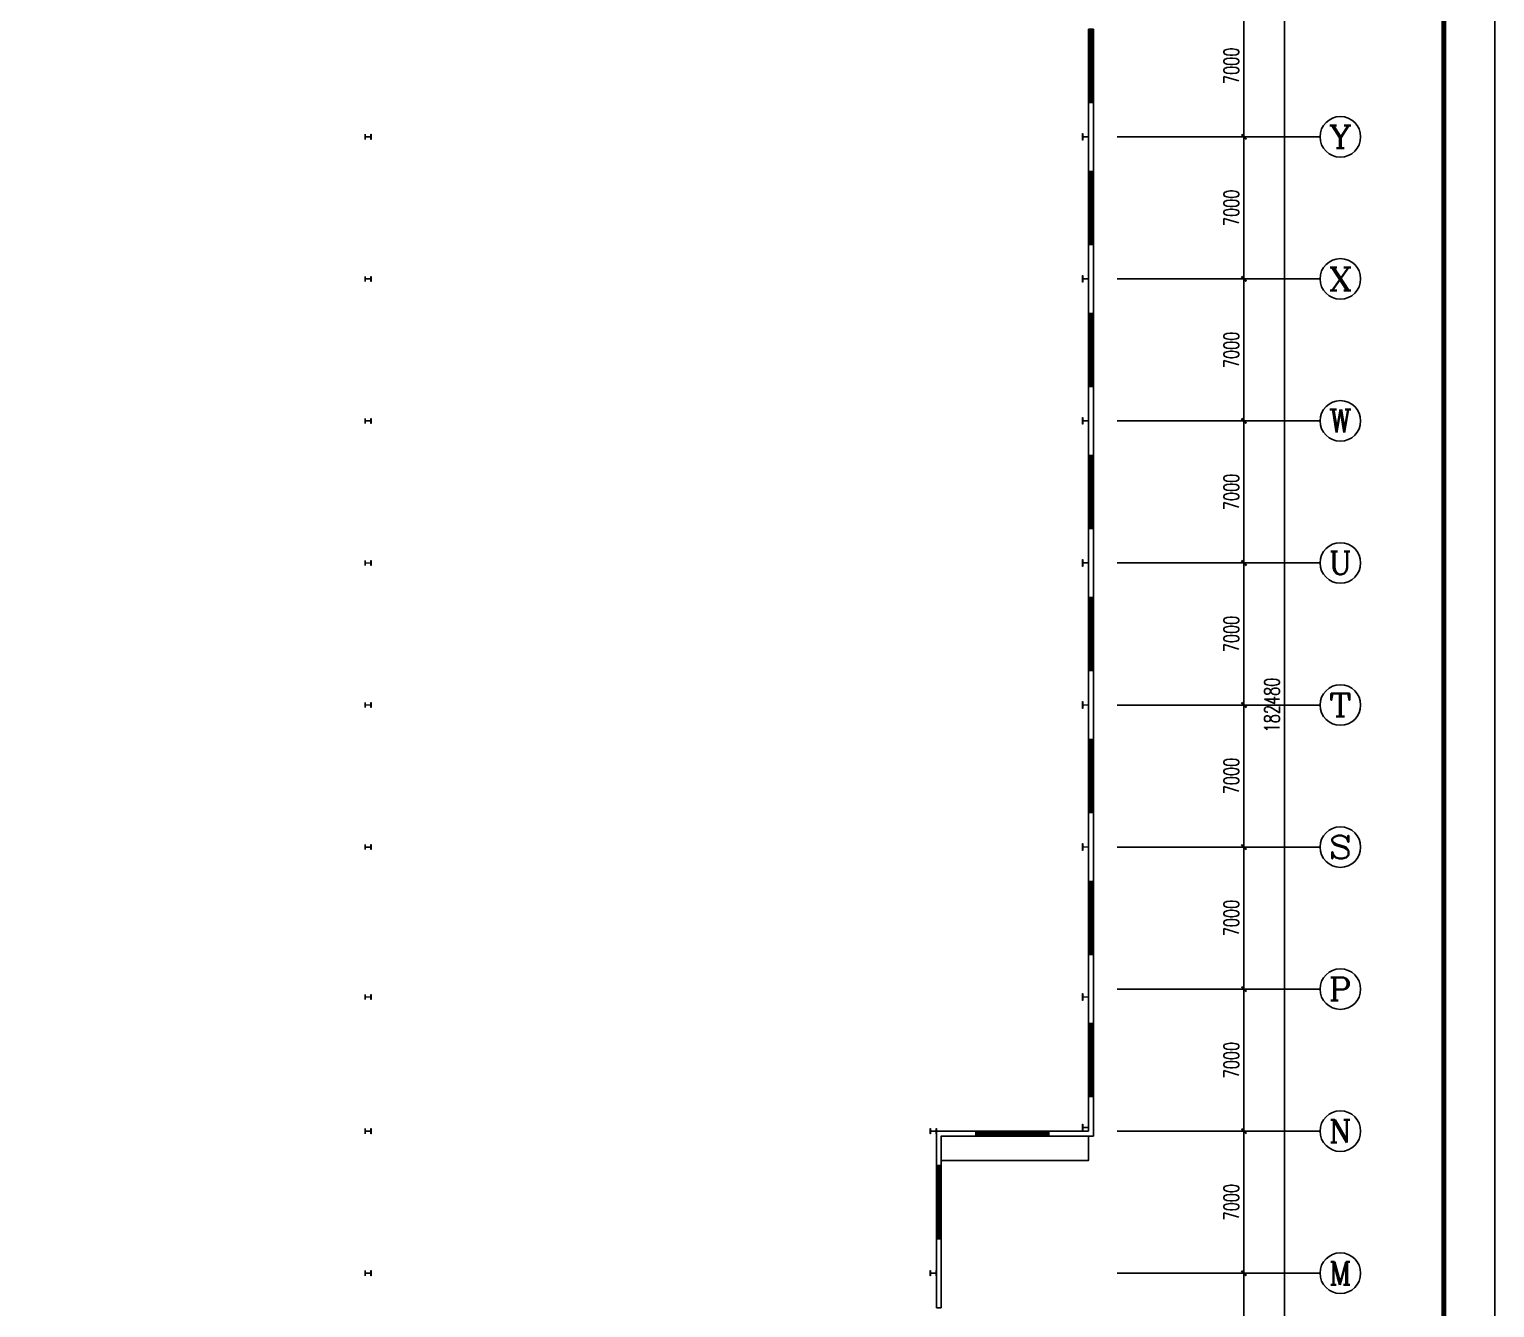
# Model space of a CAD drawing. Extents: x -496980 to 486425, y -292187 to -29437.
# Drawn here: x 97792 to 169999, y -186482 to -123482 of the extents above; entities that cross this region are included whole.
import ezdxf
from ezdxf.enums import TextEntityAlignment as Align

# ---------------------------------------------------------------- set-up
doc = ezdxf.new("R2010")
doc.units = 0
doc.header["$LTSCALE"] = 1000
doc.header["$MEASUREMENT"] = 0
for name, color, linetype in [('AXIS', 3, 'Continuous'), ('AXIS_TEXT', 7, 'Continuous'), ('PUB_TITLE', 4, 'Continuous'), ('WALL', 9, 'Continuous'), ('WINDOW', 4, 'Continuous')]:
    doc.layers.add(name, color=color, linetype=linetype)
doc.layers.add('STXT_XG_THIN', color=2, linetype='Continuous', lineweight=0)
doc.styles.add('_TCH_AXIS', font='COMPLEX', dxfattribs={"bigfont": 'GBCBIG'})
doc.styles.add('_TCH_DIM_T3', font='SIMPLEX', dxfattribs={"width": 0.705882, "bigfont": 'GBCBIG'})
doc.styles.add('COMPLEX', font='COMPLEX')
doc.dimstyles.new('_TCH_ARCH&&250', dxfattribs={"dimtxt": 743.75, "dimasz": 250, "dimexe": 625, "dimexo": 750, "dimgap": 250, "dimtad": 1, "dimdec": 0, "dimzin": 0, "dimdsep": 46, "dimtxsty": '_TCH_DIM_T3', "dimblk": 'ARCHTICK', "dimcen": 0.09, "dimclrt": 7, "dimazin": 2, "dimtfac": 1, "dimtdec": 0, "dimtix": 1, "dimtmove": 2, "dimatfit": 3, "dimfxl": 0, "dimtolj": 1, "dimtzin": 0, "dimarcsym": 0})

# ---------------------------------------------------------------- blocks, each defined once
blk = doc.blocks.new('_ArchTick')
at = {"color": 0, "linetype": 'ByBlock', "const_width": 0.4}
blk.add_lwpolyline([(-0.5, -0.5), (0.5, 0.5)], dxfattribs=at)
blk = doc.blocks.new('*D290')
at = {"layer": 'AXIS', "color": 0, "lineweight": -2}
for p, q in [((152144, -184782), (158269, -184782)), ((157644, -191782), (157644, -184782)), ((152144, -191782), (158269, -191782))]:
    blk.add_line(p, q, dxfattribs=at)
at = {"layer": 'Defpoints', "color": 0}
for p in [(151394, -184782), (157644, -184782), (151394, -191782)]:
    blk.add_point(p, dxfattribs=at)
at = {"layer": 'AXIS', "color": 0, "lineweight": -2, "xscale": 250, "yscale": 250, "zscale": 250}
for p, rotation in [((157644, -184782), 90), ((157644, -191782), 270)]:
    blk.add_blockref('_ArchTick', p, dxfattribs=dict(at, rotation=rotation))
at = {"layer": 'AXIS', "color": 7, "insert": (157022, -188282), "char_height": 743.8, "attachment_point": 5, "rotation": 90, "style": '_TCH_DIM_T3'}
blk.add_mtext('\\A1;7000', dxfattribs=at)
blk = doc.blocks.new('*D291')
at = {"layer": 'AXIS', "color": 0, "lineweight": -2}
for p, q in [((152144, -177782), (158269, -177782)), ((157644, -184782), (157644, -177782)), ((152144, -184782), (158269, -184782))]:
    blk.add_line(p, q, dxfattribs=at)
at = {"layer": 'Defpoints', "color": 0}
for p in [(151394, -177782), (157644, -177782), (151394, -184782)]:
    blk.add_point(p, dxfattribs=at)
at = {"layer": 'AXIS', "color": 0, "lineweight": -2, "xscale": 250, "yscale": 250, "zscale": 250}
for p, rotation in [((157644, -177782), 90), ((157644, -184782), 270)]:
    blk.add_blockref('_ArchTick', p, dxfattribs=dict(at, rotation=rotation))
at = {"layer": 'AXIS', "color": 7, "insert": (157022, -181282), "char_height": 743.8, "attachment_point": 5, "rotation": 90, "style": '_TCH_DIM_T3'}
blk.add_mtext('\\A1;7000', dxfattribs=at)
blk = doc.blocks.new('*D292')
at = {"layer": 'AXIS', "color": 0, "lineweight": -2}
for p, q in [((152144, -170782), (158269, -170782)), ((157644, -177782), (157644, -170782)), ((152144, -177782), (158269, -177782))]:
    blk.add_line(p, q, dxfattribs=at)
at = {"layer": 'Defpoints', "color": 0}
for p in [(151394, -170782), (157644, -170782), (151394, -177782)]:
    blk.add_point(p, dxfattribs=at)
at = {"layer": 'AXIS', "color": 0, "lineweight": -2, "xscale": 250, "yscale": 250, "zscale": 250}
for p, rotation in [((157644, -170782), 90), ((157644, -177782), 270)]:
    blk.add_blockref('_ArchTick', p, dxfattribs=dict(at, rotation=rotation))
at = {"layer": 'AXIS', "color": 7, "insert": (157022, -174282), "char_height": 743.8, "attachment_point": 5, "rotation": 90, "style": '_TCH_DIM_T3'}
blk.add_mtext('\\A1;7000', dxfattribs=at)
blk = doc.blocks.new('*D293')
at = {"layer": 'AXIS', "color": 0, "lineweight": -2}
for p, q in [((152144, -163782), (158269, -163782)), ((157644, -170782), (157644, -163782)), ((152144, -170782), (158269, -170782))]:
    blk.add_line(p, q, dxfattribs=at)
at = {"layer": 'Defpoints', "color": 0}
for p in [(151394, -163782), (157644, -163782), (151394, -170782)]:
    blk.add_point(p, dxfattribs=at)
at = {"layer": 'AXIS', "color": 0, "lineweight": -2, "xscale": 250, "yscale": 250, "zscale": 250}
for p, rotation in [((157644, -163782), 90), ((157644, -170782), 270)]:
    blk.add_blockref('_ArchTick', p, dxfattribs=dict(at, rotation=rotation))
at = {"layer": 'AXIS', "color": 7, "insert": (157022, -167282), "char_height": 743.8, "attachment_point": 5, "rotation": 90, "style": '_TCH_DIM_T3'}
blk.add_mtext('\\A1;7000', dxfattribs=at)
blk = doc.blocks.new('*D294')
at = {"layer": 'AXIS', "color": 0, "lineweight": -2}
for p, q in [((152144, -156782), (158269, -156782)), ((157644, -163782), (157644, -156782)), ((152144, -163782), (158269, -163782))]:
    blk.add_line(p, q, dxfattribs=at)
at = {"layer": 'Defpoints', "color": 0}
for p in [(151394, -156782), (157644, -156782), (151394, -163782)]:
    blk.add_point(p, dxfattribs=at)
at = {"layer": 'AXIS', "color": 0, "lineweight": -2, "xscale": 250, "yscale": 250, "zscale": 250}
for p, rotation in [((157644, -156782), 90), ((157644, -163782), 270)]:
    blk.add_blockref('_ArchTick', p, dxfattribs=dict(at, rotation=rotation))
at = {"layer": 'AXIS', "color": 7, "insert": (157022, -160282), "char_height": 743.8, "attachment_point": 5, "rotation": 90, "style": '_TCH_DIM_T3'}
blk.add_mtext('\\A1;7000', dxfattribs=at)
blk = doc.blocks.new('*D295')
at = {"layer": 'AXIS', "color": 0, "lineweight": -2}
for p, q in [((152144, -149782), (158269, -149782)), ((157644, -156782), (157644, -149782)), ((152144, -156782), (158269, -156782))]:
    blk.add_line(p, q, dxfattribs=at)
at = {"layer": 'Defpoints', "color": 0}
for p in [(151394, -149782), (157644, -149782), (151394, -156782)]:
    blk.add_point(p, dxfattribs=at)
at = {"layer": 'AXIS', "color": 0, "lineweight": -2, "xscale": 250, "yscale": 250, "zscale": 250}
for p, rotation in [((157644, -149782), 90), ((157644, -156782), 270)]:
    blk.add_blockref('_ArchTick', p, dxfattribs=dict(at, rotation=rotation))
at = {"layer": 'AXIS', "color": 7, "insert": (157022, -153282), "char_height": 743.8, "attachment_point": 5, "rotation": 90, "style": '_TCH_DIM_T3'}
blk.add_mtext('\\A1;7000', dxfattribs=at)
blk = doc.blocks.new('*D296')
at = {"layer": 'AXIS', "color": 0, "lineweight": -2}
for p, q in [((152144, -142782), (158269, -142782)), ((157644, -149782), (157644, -142782)), ((152144, -149782), (158269, -149782))]:
    blk.add_line(p, q, dxfattribs=at)
at = {"layer": 'Defpoints', "color": 0}
for p in [(151394, -142782), (157644, -142782), (151394, -149782)]:
    blk.add_point(p, dxfattribs=at)
at = {"layer": 'AXIS', "color": 0, "lineweight": -2, "xscale": 250, "yscale": 250, "zscale": 250}
for p, rotation in [((157644, -142782), 90), ((157644, -149782), 270)]:
    blk.add_blockref('_ArchTick', p, dxfattribs=dict(at, rotation=rotation))
at = {"layer": 'AXIS', "color": 7, "insert": (157022, -146282), "char_height": 743.8, "attachment_point": 5, "rotation": 90, "style": '_TCH_DIM_T3'}
blk.add_mtext('\\A1;7000', dxfattribs=at)
blk = doc.blocks.new('*D297')
at = {"layer": 'AXIS', "color": 0, "lineweight": -2}
for p, q in [((152144, -135782), (158269, -135782)), ((157644, -142782), (157644, -135782)), ((152144, -142782), (158269, -142782))]:
    blk.add_line(p, q, dxfattribs=at)
at = {"layer": 'Defpoints', "color": 0}
for p in [(151394, -135782), (157644, -135782), (151394, -142782)]:
    blk.add_point(p, dxfattribs=at)
at = {"layer": 'AXIS', "color": 0, "lineweight": -2, "xscale": 250, "yscale": 250, "zscale": 250}
for p, rotation in [((157644, -135782), 90), ((157644, -142782), 270)]:
    blk.add_blockref('_ArchTick', p, dxfattribs=dict(at, rotation=rotation))
at = {"layer": 'AXIS', "color": 7, "insert": (157022, -139282), "char_height": 743.8, "attachment_point": 5, "rotation": 90, "style": '_TCH_DIM_T3'}
blk.add_mtext('\\A1;7000', dxfattribs=at)
blk = doc.blocks.new('*D298')
at = {"layer": 'AXIS', "color": 0, "lineweight": -2}
for p, q in [((152144, -128782), (158269, -128782)), ((157644, -135782), (157644, -128782)), ((152144, -135782), (158269, -135782))]:
    blk.add_line(p, q, dxfattribs=at)
at = {"layer": 'Defpoints', "color": 0}
for p in [(151394, -128782), (157644, -128782), (151394, -135782)]:
    blk.add_point(p, dxfattribs=at)
at = {"layer": 'AXIS', "color": 0, "lineweight": -2, "xscale": 250, "yscale": 250, "zscale": 250}
for p, rotation in [((157644, -128782), 90), ((157644, -135782), 270)]:
    blk.add_blockref('_ArchTick', p, dxfattribs=dict(at, rotation=rotation))
at = {"layer": 'AXIS', "color": 7, "insert": (157022, -132282), "char_height": 743.8, "attachment_point": 5, "rotation": 90, "style": '_TCH_DIM_T3'}
blk.add_mtext('\\A1;7000', dxfattribs=at)
blk = doc.blocks.new('*D299')
at = {"layer": 'AXIS', "color": 0, "lineweight": -2}
for p, q in [((152144, -121782), (158269, -121782)), ((157644, -128782), (157644, -121782)), ((152144, -128782), (158269, -128782))]:
    blk.add_line(p, q, dxfattribs=at)
at = {"layer": 'Defpoints', "color": 0}
for p in [(151394, -121782), (157644, -121782), (151394, -128782)]:
    blk.add_point(p, dxfattribs=at)
at = {"layer": 'AXIS', "color": 0, "lineweight": -2, "xscale": 250, "yscale": 250, "zscale": 250}
for p, rotation in [((157644, -121782), 90), ((157644, -128782), 270)]:
    blk.add_blockref('_ArchTick', p, dxfattribs=dict(at, rotation=rotation))
at = {"layer": 'AXIS', "color": 7, "insert": (157022, -125282), "char_height": 743.8, "attachment_point": 5, "rotation": 90, "style": '_TCH_DIM_T3'}
blk.add_mtext('\\A1;7000', dxfattribs=at)
blk = doc.blocks.new('*D310')
at = {"layer": 'AXIS', "color": 0, "lineweight": -2}
for p, q in [((152144, -65542), (160269, -65542)), ((159644, -248022), (159644, -65542)), ((152144, -248022), (160269, -248022))]:
    blk.add_line(p, q, dxfattribs=at)
at = {"layer": 'Defpoints', "color": 0}
for p in [(151394, -65542), (159644, -65542), (151394, -248022)]:
    blk.add_point(p, dxfattribs=at)
at = {"layer": 'AXIS', "color": 0, "lineweight": -2, "xscale": 250, "yscale": 250, "zscale": 250}
for p, rotation in [((159644, -65542), 90), ((159644, -248022), 270)]:
    blk.add_blockref('_ArchTick', p, dxfattribs=dict(at, rotation=rotation))
at = {"layer": 'AXIS', "color": 7, "insert": (159022, -156782), "char_height": 743.8, "attachment_point": 5, "rotation": 90, "style": '_TCH_DIM_T3'}
blk.add_mtext('\\A1;182480', dxfattribs=at)
blk = doc.blocks.new('$TCHSYS$WIN2D')
for p, q in [((-0.5, 0.5), (0.5, 0.5)), ((-0.5, 0.5), (-0.5, -0.5)), ((0.5, 0.5), (0.5, -0.5)), ((0.5, 0.167), (-0.5, 0.167)), ((0.5, -0.167), (-0.5, -0.167)), ((-0.5, -0.5), (0.5, -0.5))]:
    blk.add_line(p, q)
blk = doc.blocks.new('_AXISO')
blk.add_circle((0, 0), 0.5)
at = {"layer": 'AXIS_TEXT', "style": 'COMPLEX', "width": 1.041667}
blk.add_attdef('A', text='', height=0.56, dxfattribs=at).set_placement((-0.25, -0.28), (0.25, -0.28), align=Align.FIT)

msp = doc.modelspace()

# ---------------------------------------------------------------- linework, layer by layer
msp.add_lwpolyline([(149986.7, -179221.9), (142726.9, -179221.9), (142726.9, -178021.9), (142726.9, -179221.9), (149986.7, -179221.9), (149986.7, -178021.9)])
at = {"layer": 'AXIS'}
for p, q in [((151393.5, -128781.9), (161393.5, -128781.9)), ((151393.5, -135781.9), (161393.5, -135781.9)), ((151393.5, -142781.9), (161393.5, -142781.9)), ((151393.5, -149781.9), (161393.5, -149781.9)), ((151393.5, -156781.9), (161393.5, -156781.9)), ((151393.5, -163781.9), (161393.5, -163781.9)), ((151393.5, -170781.9), (161393.5, -170781.9)), ((151393.5, -177781.9), (161393.5, -177781.9)), ((151393.5, -184781.9), (161393.5, -184781.9))]:
    msp.add_line(p, q, dxfattribs=at)
at = {"layer": 'PUB_TITLE'}
msp.add_lwpolyline([(21498.5, -29436.9), (21498.5, -292186.9), (169998.5, -292186.9), (169998.5, -29436.9)], close=True, dxfattribs=at)
at = {"layer": 'PUB_TITLE', "const_width": 250}
msp.add_lwpolyline([(23998.5, -35686.9), (23998.5, -289686.9), (167498.5, -289686.9), (167498.5, -35686.9)], close=True, dxfattribs=at)
at = {"layer": 'STXT_XG_THIN', "color": 2}
for points in [[(114336.9, -128906.8), (114336.9, -128656.8), (114347.1, -128656.8), (114347.1, -128778.9), (114626.7, -128778.9), (114626.7, -128656.8), (114636.9, -128656.8), (114636.9, -128906.8), (114626.7, -128906.8), (114626.7, -128784.7), (114347.1, -128784.7), (114347.1, -128906.8), (114336.9, -128906.8)], [(149686.7, -128949), (149686.7, -128609), (149696.9, -128609), (149696.9, -128776.1), (149976.5, -128776.1), (149976.5, -128609), (149986.7, -128609), (149986.7, -128949), (149976.5, -128949), (149976.5, -128781.9), (149696.9, -128781.9), (149696.9, -128949), (149686.7, -128949)], [(114336.9, -135906.8), (114336.9, -135656.8), (114347.1, -135656.8), (114347.1, -135778.9), (114626.7, -135778.9), (114626.7, -135656.8), (114636.9, -135656.8), (114636.9, -135906.8), (114626.7, -135906.8), (114626.7, -135784.7), (114347.1, -135784.7), (114347.1, -135906.8), (114336.9, -135906.8)], [(149686.7, -135949), (149686.7, -135609), (149696.9, -135609), (149696.9, -135776.1), (149976.5, -135776.1), (149976.5, -135609), (149986.7, -135609), (149986.7, -135949), (149976.5, -135949), (149976.5, -135781.9), (149696.9, -135781.9), (149696.9, -135949), (149686.7, -135949)], [(114336.9, -142906.8), (114336.9, -142656.8), (114347.1, -142656.8), (114347.1, -142778.9), (114626.7, -142778.9), (114626.7, -142656.8), (114636.9, -142656.8), (114636.9, -142906.8), (114626.7, -142906.8), (114626.7, -142784.7), (114347.1, -142784.7), (114347.1, -142906.8), (114336.9, -142906.8)], [(149686.7, -142949), (149686.7, -142609), (149696.9, -142609), (149696.9, -142776.1), (149976.5, -142776.1), (149976.5, -142609), (149986.7, -142609), (149986.7, -142949), (149976.5, -142949), (149976.5, -142781.9), (149696.9, -142781.9), (149696.9, -142949), (149686.7, -142949)], [(114336.9, -149906.8), (114336.9, -149656.8), (114347.1, -149656.8), (114347.1, -149778.9), (114626.7, -149778.9), (114626.7, -149656.8), (114636.9, -149656.8), (114636.9, -149906.8), (114626.7, -149906.8), (114626.7, -149784.7), (114347.1, -149784.7), (114347.1, -149906.8), (114336.9, -149906.8)], [(149686.7, -149949), (149686.7, -149609), (149696.9, -149609), (149696.9, -149776.1), (149976.5, -149776.1), (149976.5, -149609), (149986.7, -149609), (149986.7, -149949), (149976.5, -149949), (149976.5, -149781.9), (149696.9, -149781.9), (149696.9, -149949), (149686.7, -149949)], [(114336.9, -156906.8), (114336.9, -156656.8), (114347.1, -156656.8), (114347.1, -156778.9), (114626.7, -156778.9), (114626.7, -156656.8), (114636.9, -156656.8), (114636.9, -156906.8), (114626.7, -156906.8), (114626.7, -156784.7), (114347.1, -156784.7), (114347.1, -156906.8), (114336.9, -156906.8)], [(149686.7, -156949), (149686.7, -156609), (149696.9, -156609), (149696.9, -156776.1), (149976.5, -156776.1), (149976.5, -156609), (149986.7, -156609), (149986.7, -156949), (149976.5, -156949), (149976.5, -156781.9), (149696.9, -156781.9), (149696.9, -156949), (149686.7, -156949)], [(114336.9, -163906.8), (114336.9, -163656.8), (114347.1, -163656.8), (114347.1, -163778.9), (114626.7, -163778.9), (114626.7, -163656.8), (114636.9, -163656.8), (114636.9, -163906.8), (114626.7, -163906.8), (114626.7, -163784.7), (114347.1, -163784.7), (114347.1, -163906.8), (114336.9, -163906.8)], [(149686.7, -163949), (149686.7, -163609), (149696.9, -163609), (149696.9, -163776.1), (149976.5, -163776.1), (149976.5, -163609), (149986.7, -163609), (149986.7, -163949), (149976.5, -163949), (149976.5, -163781.9), (149696.9, -163781.9), (149696.9, -163949), (149686.7, -163949)], [(114336.9, -171296.8), (114336.9, -171046.8), (114347.1, -171046.8), (114347.1, -171168.9), (114626.7, -171168.9), (114626.7, -171046.8), (114636.9, -171046.8), (114636.9, -171296.8), (114626.7, -171296.8), (114626.7, -171174.7), (114347.1, -171174.7), (114347.1, -171296.8), (114336.9, -171296.8)], [(149686.7, -171339), (149686.7, -170999), (149696.9, -170999), (149696.9, -171166.1), (149976.5, -171166.1), (149976.5, -170999), (149986.7, -170999), (149986.7, -171339), (149976.5, -171339), (149976.5, -171171.9), (149696.9, -171171.9), (149696.9, -171339), (149686.7, -171339)], [(149686.7, -177776.1), (149686.7, -177436.1), (149696.9, -177436.1), (149696.9, -177603.2), (149976.5, -177603.2), (149976.5, -177436.1), (149986.7, -177436.1), (149986.7, -177776.1), (149976.5, -177776.1), (149976.5, -177609), (149696.9, -177609), (149696.9, -177776.1), (149686.7, -177776.1)], [(114336.9, -177906.8), (114336.9, -177656.8), (114347.1, -177656.8), (114347.1, -177778.9), (114626.7, -177778.9), (114626.7, -177656.8), (114636.9, -177656.8), (114636.9, -177906.8), (114626.7, -177906.8), (114626.7, -177784.7), (114347.1, -177784.7), (114347.1, -177906.8), (114336.9, -177906.8)], [(142186.9, -177906.8), (142186.9, -177656.8), (142197.1, -177656.8), (142197.1, -177778.9), (142476.7, -177778.9), (142476.7, -177656.8), (142486.9, -177656.8), (142486.9, -177906.8), (142476.7, -177906.8), (142476.7, -177784.7), (142197.1, -177784.7), (142197.1, -177906.8), (142186.9, -177906.8)], [(114336.9, -184906.8), (114336.9, -184656.8), (114347.1, -184656.8), (114347.1, -184778.9), (114626.7, -184778.9), (114626.7, -184656.8), (114636.9, -184656.8), (114636.9, -184906.8), (114626.7, -184906.8), (114626.7, -184784.7), (114347.1, -184784.7), (114347.1, -184906.8), (114336.9, -184906.8)], [(142186.9, -184906.8), (142186.9, -184656.8), (142197.1, -184656.8), (142197.1, -184778.9), (142476.7, -184778.9), (142476.7, -184656.8), (142486.9, -184656.8), (142486.9, -184906.8), (142476.7, -184906.8), (142476.7, -184784.7), (142197.1, -184784.7), (142197.1, -184906.8), (142186.9, -184906.8)]]:
    msp.add_lwpolyline(points, dxfattribs=at)
at = {"layer": 'WALL', "color": 5}
for p, q in [((150226.9, -127081.9), (149986.9, -127081.9)), ((149986.9, -127081.9), (149986.9, -130481.9)), ((150226.9, -130481.9), (150226.9, -127081.9)), ((149986.9, -130481.9), (150226.9, -130481.9)), ((150226.9, -134081.9), (149986.9, -134081.9)), ((149986.9, -134081.9), (149986.9, -137481.9)), ((150226.9, -137481.9), (150226.9, -134081.9)), ((149986.9, -137481.9), (150226.9, -137481.9)), ((150226.9, -141081.9), (149986.9, -141081.9)), ((149986.9, -141081.9), (149986.9, -144481.9)), ((150226.9, -144481.9), (150226.9, -141081.9)), ((149986.9, -144481.9), (150226.9, -144481.9)), ((150226.9, -148081.9), (149986.9, -148081.9)), ((149986.9, -148081.9), (149986.9, -151481.9)), ((150226.9, -151481.9), (150226.9, -148081.9)), ((149986.9, -151481.9), (150226.9, -151481.9)), ((150226.9, -155081.9), (149986.9, -155081.9)), ((149986.9, -155081.9), (149986.9, -158481.9)), ((150226.9, -158481.9), (150226.9, -155081.9)), ((149986.9, -158481.9), (150226.9, -158481.9)), ((150226.9, -162081.9), (149986.9, -162081.9)), ((149986.9, -162081.9), (149986.9, -165481.9)), ((150226.9, -165481.9), (150226.9, -162081.9)), ((149986.9, -165481.9), (150226.9, -165481.9)), ((150226.9, -169081.9), (149986.9, -169081.9)), ((149986.9, -169081.9), (149986.9, -172481.9)), ((150226.9, -172481.9), (150226.9, -169081.9)), ((149986.9, -172481.9), (150226.9, -172481.9)), ((150226.9, -176081.9), (149986.9, -176081.9)), ((149986.9, -176081.9), (149986.9, -177781.9)), ((150226.9, -178021.9), (150226.9, -176081.9)), ((144436.9, -177781.9), (142486.9, -177781.9)), ((142486.9, -177781.9), (142486.9, -179481.9)), ((142726.9, -178021.9), (144436.9, -178021.9)), ((142726.9, -179481.9), (142726.9, -178021.9)), ((144436.9, -178021.9), (144436.9, -177781.9)), ((149986.9, -177781.9), (148036.9, -177781.9)), ((148036.9, -177781.9), (148036.9, -178021.9)), ((148036.9, -178021.9), (150226.9, -178021.9)), ((142486.9, -179481.9), (142726.9, -179481.9)), ((142726.9, -183081.9), (142486.9, -183081.9)), ((142486.9, -183081.9), (142486.9, -186481.9)), ((142726.9, -186481.9), (142726.9, -183081.9)), ((142486.9, -186481.9), (142726.9, -186481.9))]:
    msp.add_line(p, q, dxfattribs=at)

# ---------------------------------------------------------------- block references
at = {"layer": 'AXIS'}
ref = msp.add_blockref('_AXISO', (162393.5, -128781.9), dxfattribs=dict(at, xscale=2000, yscale=2000, zscale=2000))
ref.add_attrib('A', 'Y', dxfattribs={"layer": 'AXIS_TEXT', "height": 1131.4, "style": '_TCH_AXIS', "width": 1.105263}).set_placement((161827.9, -129347.6), (162959.2, -129347.6), align=Align.FIT)
ref = msp.add_blockref('_AXISO', (162393.5, -135781.9), dxfattribs=dict(at, xscale=2000, yscale=2000, zscale=2000))
ref.add_attrib('A', 'X', dxfattribs={"layer": 'AXIS_TEXT', "height": 1131.4, "style": '_TCH_AXIS', "width": 1.166667}).set_placement((161827.9, -136347.6), (162959.2, -136347.6), align=Align.FIT)
ref = msp.add_blockref('_AXISO', (162393.5, -142781.9), dxfattribs=dict(at, xscale=2000, yscale=2000, zscale=2000))
ref.add_attrib('A', 'W', dxfattribs={"layer": 'AXIS_TEXT', "height": 1131.4, "style": '_TCH_AXIS', "width": 0.954545}).set_placement((161827.9, -143347.6), (162959.2, -143347.6), align=Align.FIT)
ref = msp.add_blockref('_AXISO', (162393.5, -149781.9), dxfattribs=dict(at, xscale=2000, yscale=2000, zscale=2000))
ref.add_attrib('A', 'U', dxfattribs={"layer": 'AXIS_TEXT', "height": 1131.4, "style": '_TCH_AXIS', "width": 1.05}).set_placement((161827.9, -150347.6), (162959.2, -150347.6), align=Align.FIT)
ref = msp.add_blockref('_AXISO', (162393.5, -156781.9), dxfattribs=dict(at, xscale=2000, yscale=2000, zscale=2000))
ref.add_attrib('A', 'T', dxfattribs={"layer": 'AXIS_TEXT', "height": 1131.4, "style": '_TCH_AXIS', "width": 1.4}).set_placement((161827.9, -157347.6), (162959.2, -157347.6), align=Align.FIT)
ref = msp.add_blockref('_AXISO', (162393.5, -163781.9), dxfattribs=dict(at, xscale=2000, yscale=2000, zscale=2000))
ref.add_attrib('A', 'S', dxfattribs={"layer": 'AXIS_TEXT', "height": 1131.4, "style": '_TCH_AXIS', "width": 1.5}).set_placement((161827.9, -164347.6), (162959.2, -164347.6), align=Align.FIT)
ref = msp.add_blockref('_AXISO', (162393.5, -170781.9), dxfattribs=dict(at, xscale=2000, yscale=2000, zscale=2000))
ref.add_attrib('A', 'P', dxfattribs={"layer": 'AXIS_TEXT', "height": 1131.4, "style": '_TCH_AXIS', "width": 1.235294}).set_placement((161827.9, -171347.6), (162959.2, -171347.6), align=Align.FIT)
ref = msp.add_blockref('_AXISO', (162393.5, -177781.9), dxfattribs=dict(at, xscale=2000, yscale=2000, zscale=2000))
ref.add_attrib('A', 'N', dxfattribs={"layer": 'AXIS_TEXT', "height": 1131.4, "style": '_TCH_AXIS', "width": 1.105263}).set_placement((161827.9, -178347.6), (162959.2, -178347.6), align=Align.FIT)
ref = msp.add_blockref('_AXISO', (162393.5, -184781.9), dxfattribs=dict(at, xscale=2000, yscale=2000, zscale=2000))
ref.add_attrib('A', 'M', dxfattribs={"layer": 'AXIS_TEXT', "height": 1131.4, "style": '_TCH_AXIS'}).set_placement((161827.9, -185347.6), (162959.2, -185347.6), align=Align.FIT)
at = {"layer": 'WINDOW', "xscale": 3600, "zscale": 3600}
for p, yscale, rotation in [((150106.9, -125281.9), 240, 90), ((150106.9, -132281.9), -240, 90), ((150106.9, -139281.9), -240, 90), ((150106.9, -146281.9), 240, 90), ((150106.9, -153281.9), -240, 90), ((150106.9, -160281.9), 240, 90), ((150106.9, -167281.9), -240, 90), ((150106.9, -174281.9), 240, 90), ((142606.9, -181281.9), 240, 89.9999999999999)]:
    msp.add_blockref('$TCHSYS$WIN2D', p, dxfattribs=dict(at, yscale=yscale, rotation=rotation))
at = {"layer": 'WINDOW', "xscale": 3600, "yscale": -240, "zscale": 3600}
msp.add_blockref('$TCHSYS$WIN2D', (146236.9, -177901.9), dxfattribs=at)

# ---------------------------------------------------------------- dimensions: what is measured, and where the dimension line sits
at = {"layer": 'AXIS'}
for p1, p2, distance, picture, middle in [((151393.5, -248021.9), (151393.5, -65541.9), -8250, '*D310', (159021.7, -156781.9)), ((151393.5, -128781.9), (151393.5, -121781.9), -6250, '*D299', (157021.7, -125281.9)), ((151393.5, -135781.9), (151393.5, -128781.9), -6250, '*D298', (157021.7, -132281.9)), ((151393.5, -142781.9), (151393.5, -135781.9), -6250, '*D297', (157021.7, -139281.9)), ((151393.5, -149781.9), (151393.5, -142781.9), -6250, '*D296', (157021.7, -146281.9)), ((151393.5, -156781.9), (151393.5, -149781.9), -6250, '*D295', (157021.7, -153281.9)), ((151393.5, -163781.9), (151393.5, -156781.9), -6250, '*D294', (157021.7, -160281.9)), ((151393.5, -170781.9), (151393.5, -163781.9), -6250, '*D293', (157021.7, -167281.9)), ((151393.5, -177781.9), (151393.5, -170781.9), -6250, '*D292', (157021.7, -174281.9)), ((151393.5, -184781.9), (151393.5, -177781.9), -6250, '*D291', (157021.7, -181281.9)), ((151393.5, -191781.9), (151393.5, -184781.9), -6250, '*D290', (157021.7, -188281.9))]:
    dim = msp.add_aligned_dim(p1=p1, p2=p2, distance=distance, dimstyle='_TCH_ARCH&&250', dxfattribs=at)
    dim.commit()
    dim.dimension.update_dxf_attribs({"geometry": picture, "text_midpoint": middle})

doc.saveas('drawing.dxf')
